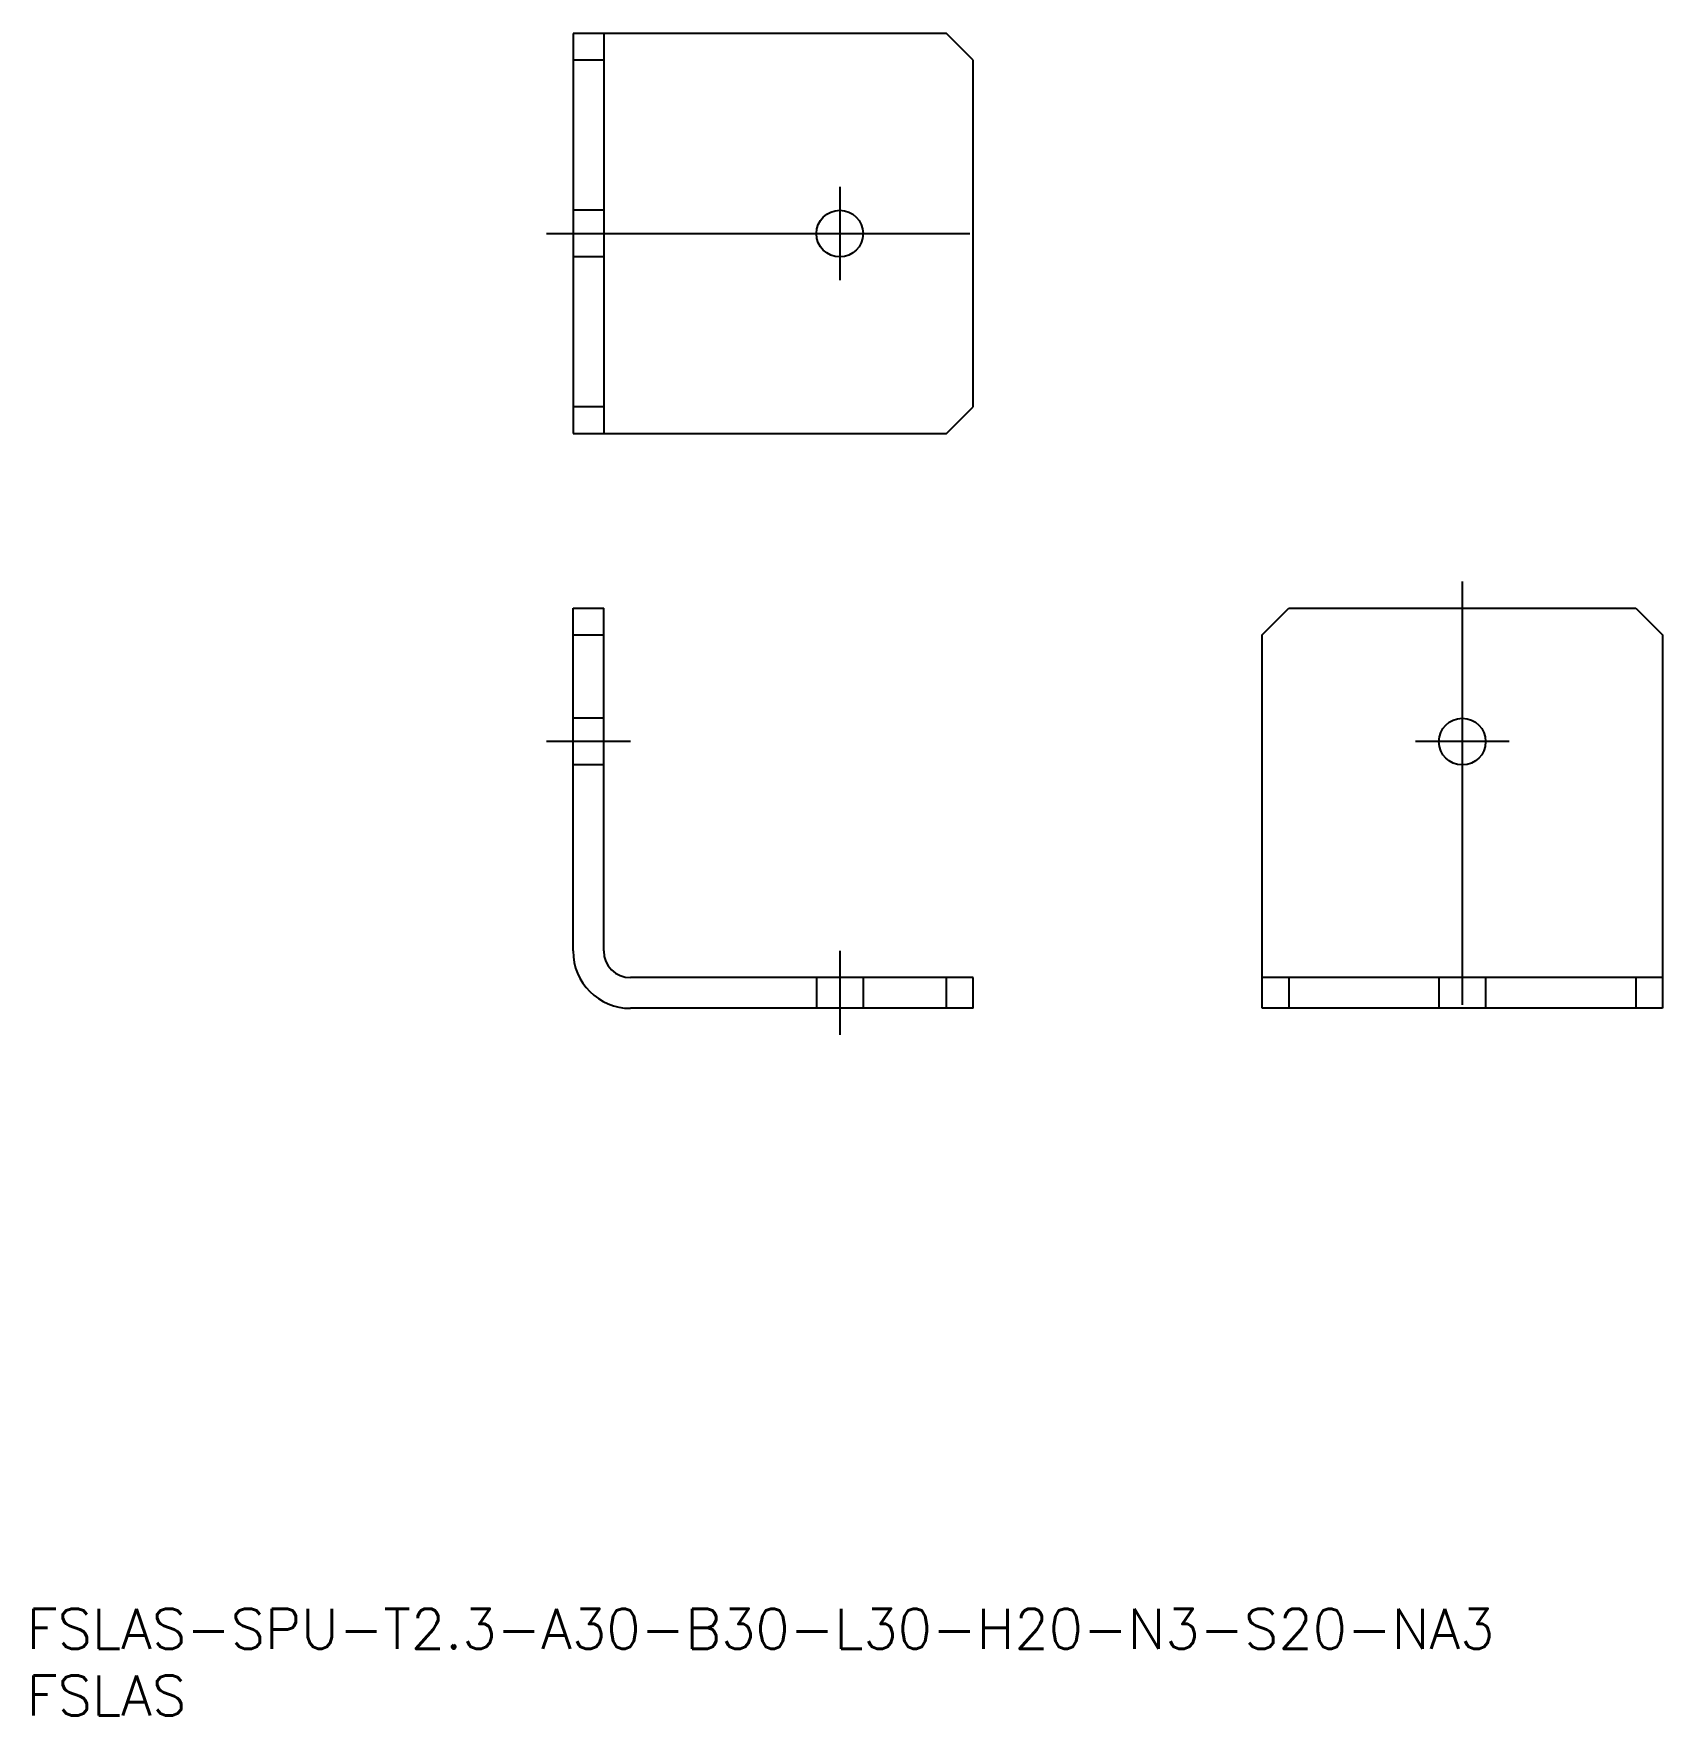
# Model space of a CAD drawing. Extents: x 1 to 123, y 0 to 126.
import ezdxf

# ---------------------------------------------------------------- set-up
doc = ezdxf.new("R2010")
doc.units = 0
doc.linetypes.add('CENTER', pattern=[50.8, 31.75, -6.35, 6.35, -6.35])
doc.linetypes.add('DASHED', pattern=[19.05, 12.7, -6.35])
doc.layers.get('0').update_dxf_attribs({"linetype": 'CONTINUOUS'})
doc.layers.add('CENTER', color=1, linetype='CENTER')
doc.styles.get("Standard").update_dxf_attribs({"font": 'txt.shx', "height": 3, "bigfont": 'bigfont.shx'})

# ---------------------------------------------------------------- blocks, each defined once
blk = doc.blocks.new('*U1')
at = {"color": 7, "linetype": 'CONTINUOUS'}
blk.add_text('FSLAS-SPU-T2.3-A30-B30-L30-H20-N3-S20-NA3', height=3, dxfattribs=at).set_placement((0, 5))
blk = doc.blocks.new('*U2')
at = {"color": 7, "linetype": 'CONTINUOUS'}
blk.add_text('FSLAS', height=3, dxfattribs=at).set_placement((0, 0))

msp = doc.modelspace()

# ---------------------------------------------------------------- linework, layer by layer
at = {"color": 7, "linetype": 'CONTINUOUS'}
for p, q in [((68.964051, 126.125138), (40.964051, 126.125138)), ((40.964051, 126.125138), (40.964051, 96.125138)), ((43.264051, 126.125138), (43.264051, 96.125138)), ((70.964051, 124.125138), (68.964051, 126.125138)), ((43.264051, 124.125138), (40.964051, 124.125138)), ((70.964051, 98.125138), (70.964051, 124.125138)), ((43.264051, 98.125138), (40.964051, 98.125138)), ((68.964051, 96.125138), (70.964051, 98.125138)), ((40.964051, 96.125138), (68.964051, 96.125138)), ((40.964051, 57.326256), (40.964051, 83.026256)), ((40.964051, 83.026256), (43.264051, 83.026256)), ((43.264051, 57.326256), (43.264051, 83.026256)), ((92.646998, 81.026256), (94.646998, 83.026256)), ((94.646998, 83.026256), (120.646998, 83.026256)), ((120.646998, 83.026256), (122.646998, 81.026256)), ((40.964051, 81.026256), (43.264051, 81.026256)), ((92.646998, 53.026256), (92.646998, 81.026256)), ((122.646998, 81.026256), (122.646998, 53.026256)), ((70.964051, 55.326256), (45.264051, 55.326256)), ((68.964051, 53.026256), (68.964051, 55.326256)), ((70.964051, 53.026256), (70.964051, 55.326256)), ((122.646998, 55.326256), (92.646998, 55.326256)), ((94.646998, 55.326256), (94.646998, 53.026256)), ((120.646998, 55.326256), (120.646998, 53.026256)), ((70.964051, 53.026256), (45.264051, 53.026256)), ((122.646998, 53.026256), (92.646998, 53.026256))]:
    msp.add_line(p, q, dxfattribs=at)
at = {"color": 3, "linetype": 'DASHED'}
for p, q in [((43.264051, 112.875138), (40.964051, 112.875138)), ((43.264051, 109.375138), (40.964051, 109.375138)), ((43.264051, 74.776256), (40.964051, 74.776256)), ((43.264051, 71.276256), (40.964051, 71.276256)), ((59.214051, 55.326256), (59.214051, 53.026256)), ((62.714051, 55.326256), (62.714051, 53.026256)), ((105.896998, 55.326256), (105.896998, 53.026256)), ((109.396998, 55.326256), (109.396998, 53.026256))]:
    msp.add_line(p, q, dxfattribs=at)
at = {"color": 7, "linetype": 'CONTINUOUS'}
for centre in [(60.964051, 111.125138), (107.646998, 73.026256)]:
    msp.add_circle(centre, 1.75, dxfattribs=at)
for radius in [4.3, 2]:
    msp.add_arc((45.264051, 57.326256), radius, 180, 270, dxfattribs=at)
at = {"layer": 'CENTER', "color": 1, "linetype": 'CENTER'}
for p, q in [((60.964051, 114.625138), (60.964051, 107.625138)), ((38.964051, 111.125138), (72.964051, 111.125138)), ((107.646998, 85.026256), (107.646998, 51.026256)), ((45.264051, 73.026256), (38.964051, 73.026256)), ((111.146998, 73.026256), (104.146998, 73.026256)), ((60.964051, 57.326256), (60.964051, 51.026256))]:
    msp.add_line(p, q, dxfattribs=at)

# ---------------------------------------------------------------- block references
at = {"color": 7, "linetype": 'CONTINUOUS'}
for name in ['*U1', '*U2']:
    msp.add_blockref(name, (0, 0), dxfattribs=at)

doc.saveas('drawing.dxf')
